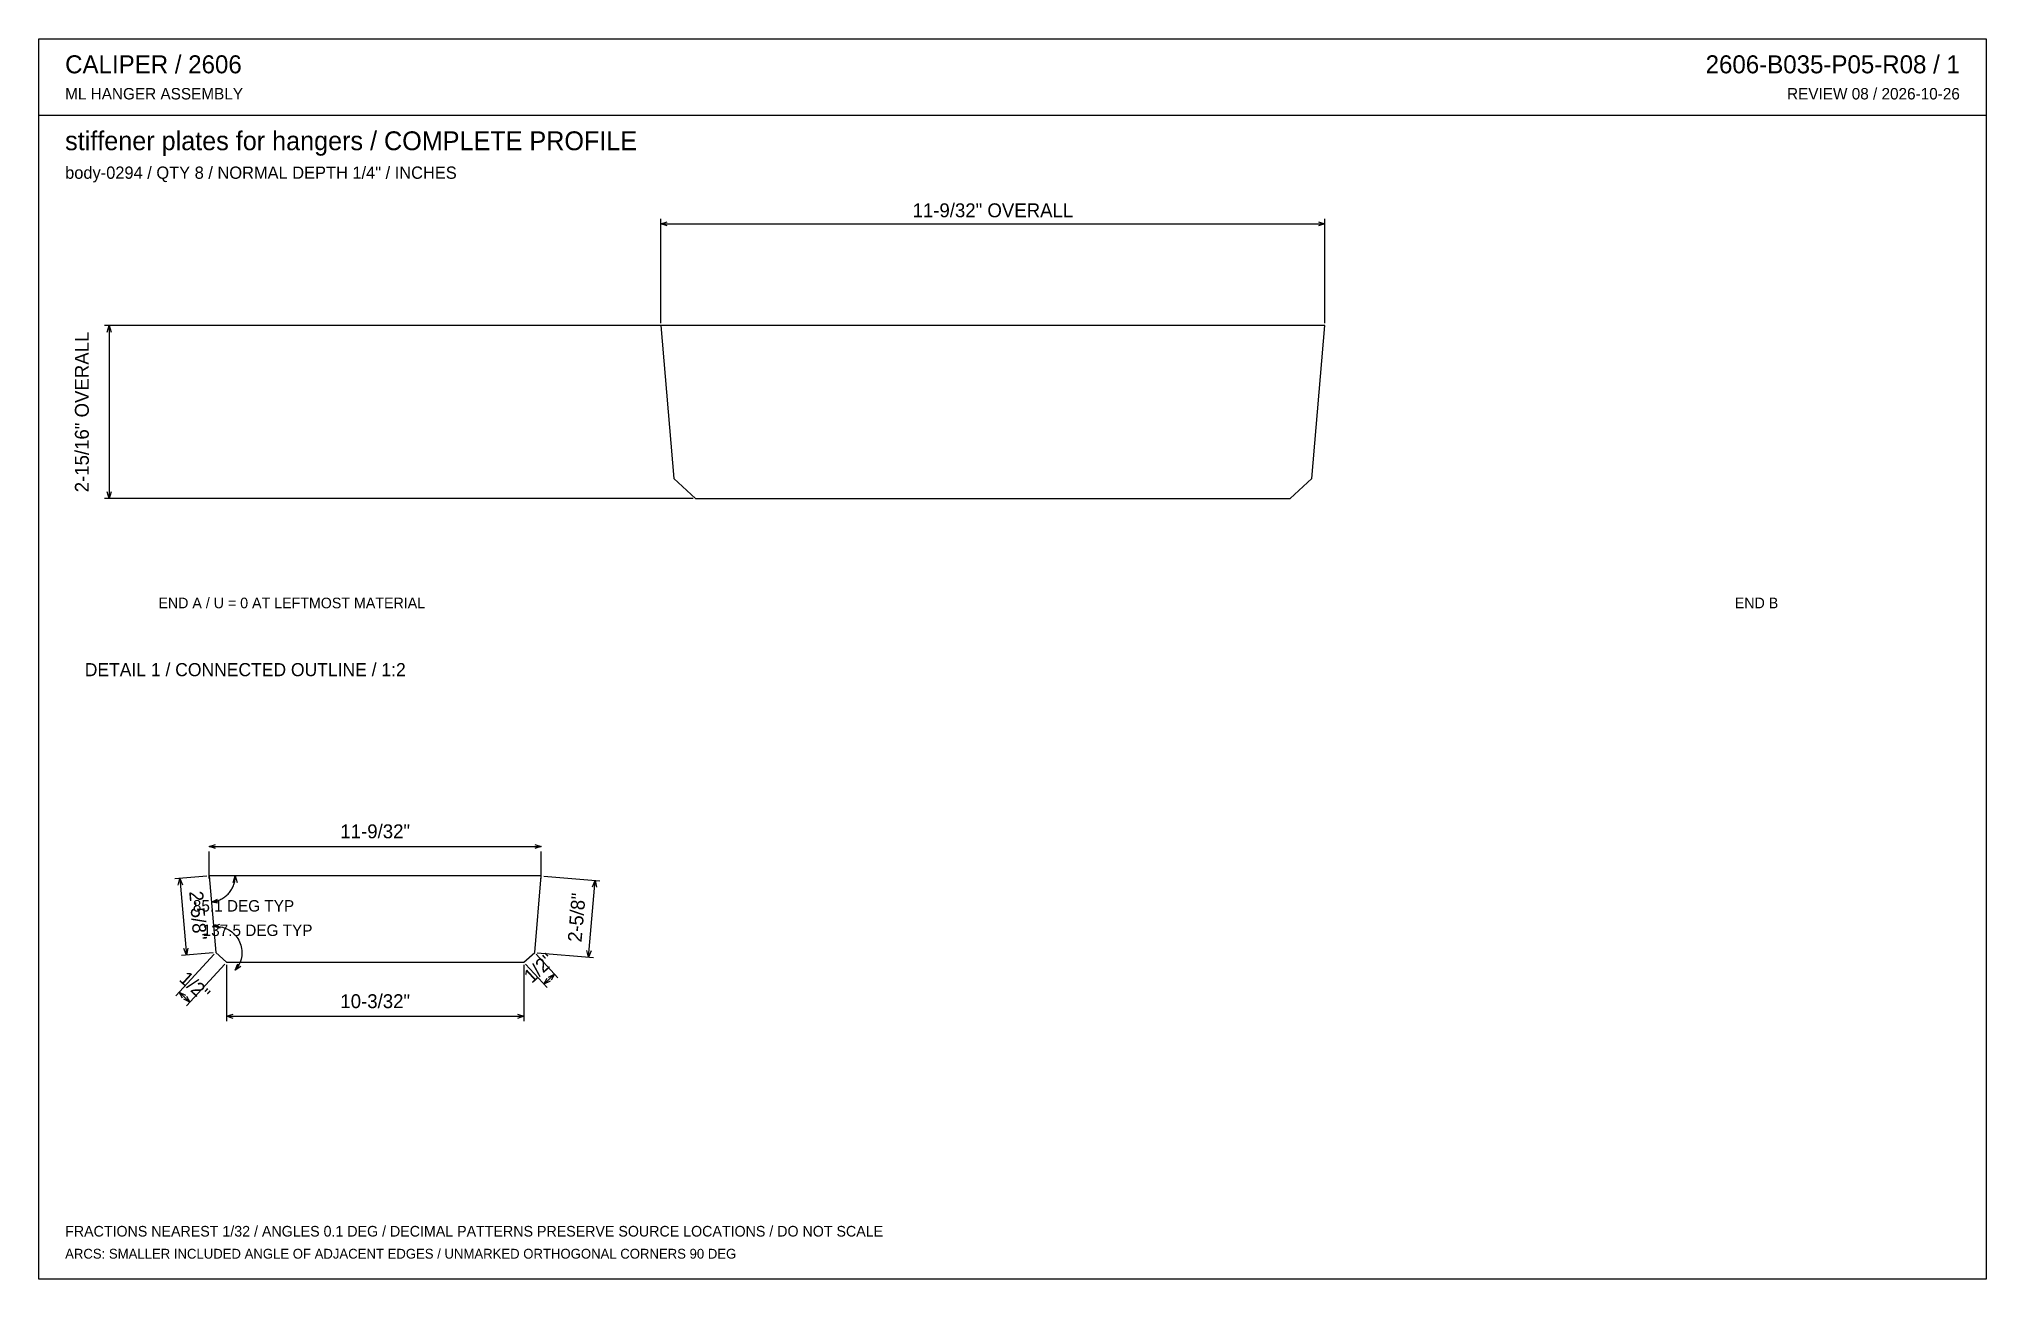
# Model space of a CAD drawing. Header units: inches. Extents: x 0.5 to 33.5, y 0.5 to 21.5.
import ezdxf
from ezdxf.enums import TextEntityAlignment as Align

# ---------------------------------------------------------------- set-up
doc = ezdxf.new("R2010")
doc.units = ezdxf.units.IN
doc.header["$MEASUREMENT"] = 0

msp = doc.modelspace()

# ---------------------------------------------------------------- linework, layer by layer
at = {"layer": 'ANNOTATION'}
for p, q in [((11.028, 16.704), (11.028, 18.472)), ((11.028, 18.389), (11.139, 18.424)), ((11.028, 18.389), (22.305, 18.389)), ((11.139, 18.354), (11.028, 18.389)), ((22.194, 18.424), (22.305, 18.389)), ((22.305, 18.389), (22.194, 18.354)), ((22.305, 16.704), (22.305, 18.472)), ((22.264, 16.662), (1.583, 16.662)), ((1.632, 16.551), (1.667, 16.662)), ((1.667, 16.662), (1.667, 13.727)), ((1.667, 16.662), (1.701, 16.551)), ((11.576, 13.727), (1.583, 13.727)), ((1.667, 13.727), (1.632, 13.838)), ((1.701, 13.838), (1.667, 13.727)), ((3.361, 7.817), (3.472, 7.852)), ((3.361, 7.817), (9, 7.817)), ((3.472, 7.782), (3.361, 7.817)), ((3.361, 7.275), (3.361, 7.734)), ((8.889, 7.852), (9, 7.817)), ((9, 7.817), (8.889, 7.782)), ((9, 7.275), (9, 7.734)), ((3.32, 7.314), (2.78, 7.267)), ((2.838, 7.16), (2.863, 7.274)), ((2.863, 7.274), (2.975, 5.974)), ((2.863, 7.274), (2.907, 7.166)), ((3.769, 7.207), (3.806, 7.317)), ((3.802, 7.261), (3.804, 7.279)), ((3.804, 7.279), (3.805, 7.298)), ((3.805, 7.298), (3.806, 7.317)), ((3.806, 7.317), (3.838, 7.205)), ((9.041, 7.314), (9.996, 7.231)), ((3.595, 6.939), (3.61, 6.949)), ((3.61, 6.949), (3.626, 6.96)), ((3.626, 6.96), (3.641, 6.971)), ((3.641, 6.971), (3.655, 6.984)), ((3.655, 6.984), (3.669, 6.996)), ((3.669, 6.996), (3.682, 7.01)), ((3.682, 7.01), (3.695, 7.024)), ((3.695, 7.024), (3.707, 7.038)), ((3.707, 7.038), (3.719, 7.053)), ((3.719, 7.053), (3.73, 7.068)), ((3.73, 7.068), (3.74, 7.084)), ((3.74, 7.084), (3.749, 7.1)), ((3.749, 7.1), (3.758, 7.117)), ((3.758, 7.117), (3.766, 7.134)), ((3.766, 7.134), (3.774, 7.151)), ((3.774, 7.151), (3.78, 7.169)), ((3.78, 7.169), (3.786, 7.187)), ((3.786, 7.187), (3.791, 7.205)), ((3.791, 7.205), (3.796, 7.224)), ((3.796, 7.224), (3.799, 7.242)), ((3.799, 7.242), (3.802, 7.261)), ((9.801, 5.938), (9.913, 7.238)), ((9.869, 7.131), (9.913, 7.238)), ((9.913, 7.238), (9.938, 7.125)), ((3.399, 6.874), (3.506, 6.921)), ((3.399, 6.874), (3.418, 6.876)), ((3.514, 6.852), (3.399, 6.874)), ((3.418, 6.876), (3.437, 6.879)), ((3.437, 6.879), (3.455, 6.883)), ((3.455, 6.883), (3.474, 6.887)), ((3.474, 6.887), (3.492, 6.892)), ((3.492, 6.892), (3.51, 6.898)), ((3.51, 6.898), (3.527, 6.905)), ((3.527, 6.905), (3.545, 6.912)), ((3.545, 6.912), (3.562, 6.92)), ((3.562, 6.92), (3.578, 6.929)), ((3.578, 6.929), (3.595, 6.939)), ((3.435, 6.46), (3.544, 6.5)), ((3.435, 6.46), (3.466, 6.461)), ((3.548, 6.431), (3.435, 6.46)), ((3.466, 6.461), (3.496, 6.461)), ((3.496, 6.461), (3.526, 6.458)), ((3.526, 6.458), (3.557, 6.454)), ((3.557, 6.454), (3.586, 6.447)), ((3.586, 6.447), (3.615, 6.438)), ((3.615, 6.438), (3.644, 6.427)), ((3.644, 6.427), (3.672, 6.415)), ((3.672, 6.415), (3.698, 6.4)), ((3.698, 6.4), (3.724, 6.384)), ((3.724, 6.384), (3.749, 6.366)), ((3.749, 6.366), (3.772, 6.346)), ((3.772, 6.346), (3.794, 6.325)), ((3.794, 6.325), (3.814, 6.302)), ((3.814, 6.302), (3.833, 6.278)), ((3.445, 5.986), (2.797, 5.28)), ((3.432, 6.013), (2.892, 5.967)), ((2.975, 5.974), (2.931, 6.082)), ((3, 6.088), (2.975, 5.974)), ((3.833, 6.278), (3.85, 6.253)), ((3.85, 6.253), (3.865, 6.227)), ((3.865, 6.227), (3.879, 6.199)), ((3.879, 6.199), (3.89, 6.171)), ((3.89, 6.171), (3.9, 6.142)), ((3.9, 6.142), (3.907, 6.113)), ((3.907, 6.113), (3.913, 6.083)), ((3.914, 5.961), (3.91, 5.931)), ((3.913, 6.083), (3.916, 6.053)), ((3.917, 5.992), (3.914, 5.961)), ((3.916, 6.053), (3.918, 6.022)), ((3.918, 6.022), (3.917, 5.992)), ((8.916, 5.986), (9.282, 5.587)), ((8.929, 6.013), (9.884, 5.931)), ((9.801, 5.938), (9.776, 6.052)), ((9.845, 6.046), (9.801, 5.938)), ((3.628, 5.819), (2.98, 5.113)), ((3.656, 5.808), (3.656, 4.85)), ((3.801, 5.716), (3.847, 5.823)), ((3.9, 5.778), (3.801, 5.716)), ((3.821, 5.74), (3.801, 5.716)), ((3.839, 5.764), (3.821, 5.74)), ((3.855, 5.79), (3.839, 5.764)), ((3.87, 5.816), (3.855, 5.79)), ((3.883, 5.844), (3.87, 5.816)), ((3.894, 5.872), (3.883, 5.844)), ((3.903, 5.902), (3.894, 5.872)), ((3.91, 5.931), (3.903, 5.902)), ((8.705, 5.808), (8.705, 4.85)), ((8.733, 5.819), (9.1, 5.42)), ((9.043, 5.481), (9.226, 5.649)), ((9.12, 5.599), (9.226, 5.649)), ((9.226, 5.649), (9.167, 5.548)), ((2.854, 5.341), (3.036, 5.174)), ((2.912, 5.241), (2.854, 5.341)), ((2.854, 5.341), (2.959, 5.292)), ((9.043, 5.481), (9.102, 5.582)), ((9.149, 5.531), (9.043, 5.481)), ((3.036, 5.174), (2.931, 5.224)), ((2.978, 5.275), (3.036, 5.174)), ((3.656, 4.933), (3.767, 4.968)), ((8.594, 4.968), (8.705, 4.933)), ((3.656, 4.933), (8.705, 4.933)), ((3.767, 4.898), (3.656, 4.933)), ((8.705, 4.933), (8.594, 4.898))]:
    msp.add_line(p, q, dxfattribs=at)
at = {"layer": 'OUTLINE'}
for p, q in [((0.472, 21.528), (33.528, 21.528)), ((0.472, 0.472), (0.472, 21.528)), ((33.528, 21.528), (33.528, 0.472)), ((0.472, 20.236), (33.528, 20.236)), ((22.305, 16.662), (11.028, 16.662)), ((11.028, 16.662), (11.252, 14.062)), ((22.081, 14.062), (22.305, 16.662)), ((11.252, 14.062), (11.617, 13.727)), ((21.716, 13.727), (22.081, 14.062)), ((11.617, 13.727), (21.716, 13.727)), ((9, 7.317), (3.361, 7.317)), ((3.361, 7.317), (3.473, 6.017)), ((8.888, 6.017), (9, 7.317)), ((3.473, 6.017), (3.656, 5.85)), ((8.705, 5.85), (8.888, 6.017)), ((3.656, 5.85), (8.705, 5.85)), ((33.528, 0.472), (0.472, 0.472))]:
    msp.add_line(p, q, dxfattribs=at)

# ---------------------------------------------------------------- texts
at = {"layer": 'ANNOTATION'}
for s, height, p in [('CALIPER / 2606', 0.30556, (0.917, 20.944)), ('ML HANGER ASSEMBLY', 0.19444, (0.917, 20.5)), ('stiffener plates for hangers / COMPLETE PROFILE', 0.31944, (0.917, 19.639)), ('body-0294 / QTY 8 / NORMAL DEPTH 1/4" / INCHES', 0.20833, (0.917, 19.153)), ('END A / U = 0 AT LEFTMOST MATERIAL', 0.18056, (2.5, 11.861)), ('DETAIL 1 / CONNECTED OUTLINE / 1:2', 0.22222, (1.25, 10.708)), ('FRACTIONS NEAREST 1/32 / ANGLES 0.1 DEG / DECIMAL PATTERNS PRESERVE SOURCE LOCATIONS / DO NOT SCALE', 0.18056, (0.917, 1.194)), ('ARCS: SMALLER INCLUDED ANGLE OF ADJACENT EDGES / UNMARKED ORTHOGONAL CORNERS 90 DEG', 0.16667, (0.917, 0.819))]:
    msp.add_text(s, height=height, dxfattribs=at).set_placement(p)
for s, height, p in [('2606-B035-P05-R08 / 1', 0.30556, (33.083, 20.944)), ('REVIEW 08 / 2026-10-26', 0.19444, (33.083, 20.5)), ('END B', 0.1806, (30, 11.861))]:
    msp.add_text(s, height=height, dxfattribs=at).set_placement(p, align=Align.RIGHT)
for s, height, p in [('11-9/32" OVERALL', 0.23611, (16.667, 18.5)), ('11-9/32"', 0.2361, (6.181, 7.956)), ('85.1 DEG TYP', 0.19444, (3.945, 6.712)), ('137.5 DEG TYP', 0.19444, (4.184, 6.297)), ('10-3/32"', 0.2361, (6.181, 5.072))]:
    msp.add_text(s, height=height, dxfattribs=at).set_placement(p, align=Align.CENTER)
for s, height, rotation, p in [('2-15/16" OVERALL', 0.23611, 90, (1.319, 15.194)), ('2-5/8"', 0.2361, -85.069, (3.058, 6.636)), ('2-5/8"', 0.2361, 85.069, (9.719, 6.6)), ('1/2"', 0.2361, 42.5345, (9.041, 5.667)), ('1/2"', 0.2361, -42.5345, (3.039, 5.36))]:
    msp.add_text(s, height=height, rotation=rotation, dxfattribs=at).set_placement(p, align=Align.CENTER)

doc.saveas('drawing.dxf')
